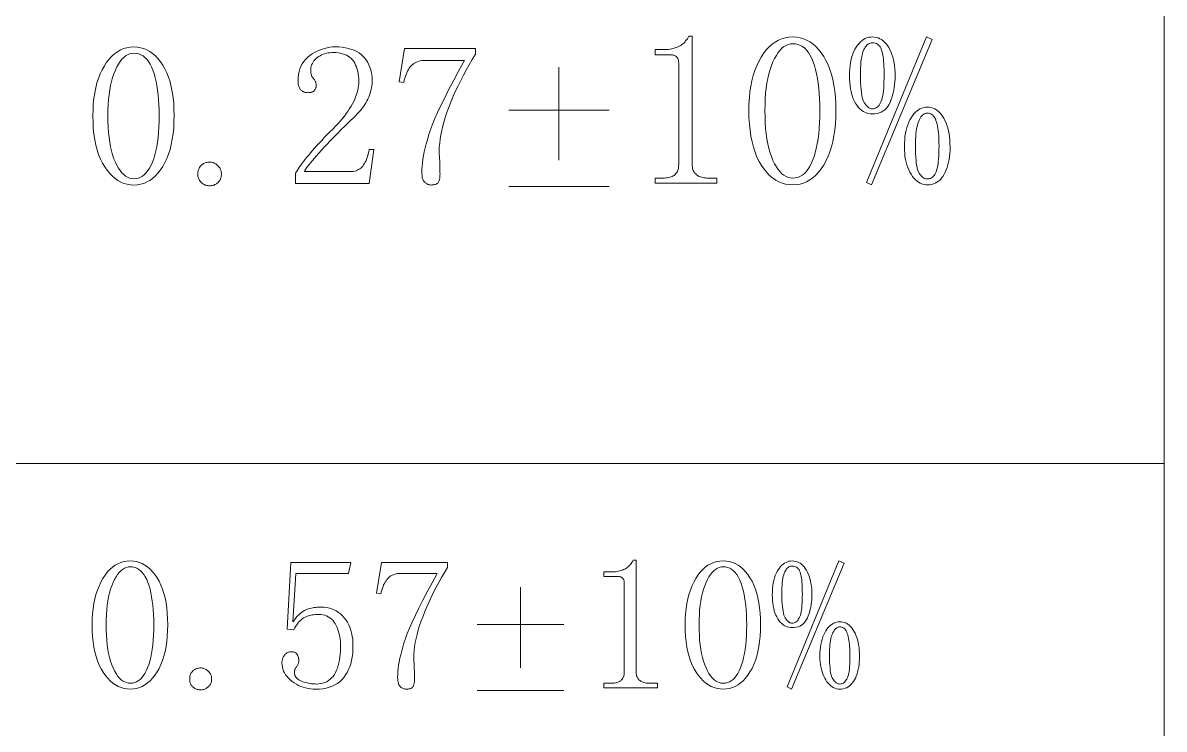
# Model space of a CAD drawing. Extents: x 1 to 297, y 1 to 210.
# Drawn here: x 163.54 to 175.11, y 43.04 to 50.2 of the extents above; entities that cross this region are included whole.
import ezdxf

# ---------------------------------------------------------------- set-up
doc = ezdxf.new("R2010")
doc.units = 0

msp = doc.modelspace()

# ---------------------------------------------------------------- linework, layer by layer
at = {"color": 7, "lineweight": 13}
for p, q in [((175.108, 56.508), (175.108, 29.565)), ((1.306, 45.731), (175.108, 45.731))]:
    msp.add_line(p, q, dxfattribs=at)
for points in [[(170.323, 50.064), (170.323, 48.761), (170.323, 48.748), (170.325, 48.735), (170.327, 48.723), (170.33, 48.712), (170.334, 48.701), (170.338, 48.691), (170.344, 48.682), (170.35, 48.674), (170.358, 48.666), (170.366, 48.658), (170.375, 48.652), (170.384, 48.646), (170.394, 48.641), (170.405, 48.637), (170.417, 48.633), (170.429, 48.63), (170.442, 48.627), (170.456, 48.626), (170.471, 48.625), (170.486, 48.624), (170.571, 48.624), (170.571, 48.573), (169.946, 48.573), (169.946, 48.624), (170.023, 48.624), (170.04, 48.625), (170.055, 48.626), (170.07, 48.627), (170.084, 48.63), (170.097, 48.633), (170.109, 48.637), (170.12, 48.641), (170.13, 48.646), (170.139, 48.652), (170.147, 48.658), (170.154, 48.666), (170.161, 48.674), (170.167, 48.682), (170.172, 48.691), (170.176, 48.701), (170.18, 48.712), (170.182, 48.723), (170.184, 48.735), (170.185, 48.748), (170.186, 48.761), (170.186, 49.798), (170.185, 49.805), (170.185, 49.812), (170.184, 49.818), (170.182, 49.824), (170.18, 49.83), (170.178, 49.835), (170.175, 49.84), (170.172, 49.845), (170.168, 49.85), (170.164, 49.854), (170.16, 49.858), (170.155, 49.862), (170.149, 49.865), (170.144, 49.868), (170.137, 49.87), (170.131, 49.872), (170.124, 49.874), (170.116, 49.875), (170.108, 49.875), (170.1, 49.876), (169.946, 49.876), (169.946, 49.927), (170.023, 49.927), (170.043, 49.927), (170.062, 49.928), (170.081, 49.93), (170.099, 49.933), (170.116, 49.936), (170.132, 49.939), (170.148, 49.944), (170.163, 49.949), (170.177, 49.955), (170.19, 49.961), (170.203, 49.969), (170.214, 49.976), (170.226, 49.985), (170.237, 49.994), (170.247, 50.004), (170.256, 50.015), (170.265, 50.026), (170.274, 50.038), (170.281, 50.051), (170.289, 50.064)], [(171.343, 48.556), (171.306, 48.558), (171.27, 48.564), (171.235, 48.573), (171.202, 48.587), (171.169, 48.605), (171.138, 48.627), (171.108, 48.652), (171.08, 48.682), (171.052, 48.715), (171.026, 48.753), (171.001, 48.794), (170.979, 48.838), (170.96, 48.886), (170.943, 48.937), (170.929, 48.991), (170.918, 49.048), (170.909, 49.109), (170.902, 49.172), (170.898, 49.24), (170.897, 49.31), (170.898, 49.375), (170.902, 49.438), (170.908, 49.499), (170.917, 49.557), (170.928, 49.612), (170.942, 49.665), (170.958, 49.715), (170.977, 49.762), (170.998, 49.807), (171.021, 49.85), (171.047, 49.889), (171.074, 49.924), (171.103, 49.955), (171.132, 49.982), (171.164, 50.004), (171.197, 50.023), (171.231, 50.037), (171.267, 50.047), (171.304, 50.054), (171.343, 50.056), (171.38, 50.054), (171.416, 50.048), (171.45, 50.038), (171.483, 50.024), (171.515, 50.006), (171.546, 49.985), (171.575, 49.959), (171.603, 49.929), (171.63, 49.896), (171.656, 49.858), (171.679, 49.818), (171.7, 49.773), (171.719, 49.726), (171.735, 49.676), (171.749, 49.623), (171.76, 49.566), (171.769, 49.507), (171.775, 49.444), (171.779, 49.379), (171.78, 49.31), (171.779, 49.241), (171.775, 49.175), (171.769, 49.113), (171.76, 49.053), (171.749, 48.996), (171.735, 48.942), (171.719, 48.891), (171.7, 48.844), (171.679, 48.799), (171.656, 48.757), (171.63, 48.719), (171.603, 48.685), (171.575, 48.654), (171.546, 48.628), (171.515, 48.606), (171.483, 48.588), (171.45, 48.574), (171.416, 48.564), (171.38, 48.558)], [(172.38, 49.661), (172.379, 49.631), (172.378, 49.601), (172.375, 49.572), (172.372, 49.544), (172.367, 49.517), (172.361, 49.49), (172.355, 49.464), (172.347, 49.439), (172.338, 49.415), (172.329, 49.391), (172.317, 49.369), (172.305, 49.35), (172.291, 49.332), (172.275, 49.317), (172.258, 49.305), (172.239, 49.294), (172.219, 49.286), (172.197, 49.28), (172.173, 49.277), (172.149, 49.276), (172.128, 49.277), (172.109, 49.28), (172.09, 49.285), (172.072, 49.292), (172.055, 49.301), (172.039, 49.313), (172.023, 49.326), (172.009, 49.341), (171.995, 49.359), (171.981, 49.378), (171.969, 49.4), (171.958, 49.423), (171.949, 49.447), (171.94, 49.473), (171.933, 49.501), (171.927, 49.53), (171.923, 49.56), (171.92, 49.592), (171.918, 49.626), (171.917, 49.661), (171.918, 49.698), (171.92, 49.733), (171.923, 49.767), (171.928, 49.798), (171.934, 49.828), (171.942, 49.857), (171.951, 49.883), (171.961, 49.908), (171.973, 49.931), (171.986, 49.953), (172, 49.972), (172.014, 49.99), (172.029, 50.005), (172.045, 50.019), (172.061, 50.03), (172.077, 50.039), (172.094, 50.046), (172.112, 50.052), (172.13, 50.055), (172.149, 50.056), (172.169, 50.055), (172.188, 50.051), (172.207, 50.046), (172.225, 50.038), (172.242, 50.029), (172.258, 50.017), (172.274, 50.003), (172.288, 49.987), (172.302, 49.969), (172.316, 49.948), (172.328, 49.926), (172.339, 49.903), (172.348, 49.878), (172.357, 49.851), (172.364, 49.823), (172.37, 49.794), (172.374, 49.763), (172.377, 49.73), (172.379, 49.697)], [(172.149, 49.996), (172.138, 49.995), (172.129, 49.993), (172.119, 49.989), (172.11, 49.985), (172.101, 49.978), (172.093, 49.971), (172.085, 49.962), (172.077, 49.952), (172.07, 49.94), (172.063, 49.927), (172.056, 49.912), (172.05, 49.895), (172.045, 49.875), (172.041, 49.853), (172.037, 49.828), (172.034, 49.802), (172.032, 49.772), (172.03, 49.741), (172.029, 49.706), (172.029, 49.67), (172.029, 49.629), (172.03, 49.59), (172.032, 49.555), (172.035, 49.522), (172.038, 49.493), (172.042, 49.467), (172.047, 49.443), (172.053, 49.423), (172.06, 49.406), (172.067, 49.391), (172.075, 49.379), (172.083, 49.368), (172.091, 49.359), (172.099, 49.35), (172.107, 49.343), (172.115, 49.337), (172.123, 49.333), (172.132, 49.33), (172.14, 49.328), (172.149, 49.327), (172.16, 49.328), (172.171, 49.33), (172.182, 49.334), (172.192, 49.339), (172.201, 49.346), (172.21, 49.355), (172.218, 49.365), (172.225, 49.376), (172.232, 49.39), (172.239, 49.404), (172.244, 49.421), (172.249, 49.44), (172.254, 49.461), (172.258, 49.484), (172.261, 49.509), (172.264, 49.537), (172.266, 49.567), (172.267, 49.599), (172.268, 49.633), (172.269, 49.67), (172.268, 49.7), (172.268, 49.729), (172.267, 49.756), (172.265, 49.782), (172.263, 49.807), (172.261, 49.83), (172.258, 49.852), (172.255, 49.873), (172.251, 49.892), (172.247, 49.91), (172.242, 49.926), (172.236, 49.941), (172.229, 49.954), (172.221, 49.965), (172.212, 49.974), (172.201, 49.982), (172.19, 49.988), (172.177, 49.992), (172.163, 49.995)], [(172.757, 50.03), (172.14, 48.556), (172.089, 48.581), (172.697, 50.056)], [(164.661, 48.554), (164.627, 48.556), (164.593, 48.562), (164.561, 48.571), (164.53, 48.584), (164.5, 48.6), (164.47, 48.621), (164.443, 48.645), (164.416, 48.672), (164.39, 48.704), (164.366, 48.738), (164.343, 48.777), (164.322, 48.818), (164.304, 48.863), (164.289, 48.91), (164.276, 48.96), (164.265, 49.014), (164.256, 49.071), (164.25, 49.13), (164.247, 49.193), (164.245, 49.258), (164.247, 49.32), (164.25, 49.378), (164.256, 49.435), (164.264, 49.489), (164.275, 49.54), (164.287, 49.59), (164.302, 49.636), (164.32, 49.681), (164.339, 49.723), (164.362, 49.762), (164.385, 49.799), (164.411, 49.832), (164.437, 49.86), (164.465, 49.885), (164.495, 49.906), (164.525, 49.924), (164.557, 49.937), (164.591, 49.947), (164.625, 49.953), (164.661, 49.954), (164.696, 49.953), (164.73, 49.947), (164.762, 49.938), (164.793, 49.925), (164.823, 49.908), (164.851, 49.888), (164.879, 49.864), (164.905, 49.837), (164.93, 49.805), (164.954, 49.77), (164.976, 49.732), (164.995, 49.691), (165.013, 49.647), (165.028, 49.6), (165.041, 49.55), (165.051, 49.498), (165.059, 49.442), (165.065, 49.384), (165.068, 49.323), (165.07, 49.258), (165.068, 49.194), (165.065, 49.133), (165.059, 49.074), (165.051, 49.018), (165.041, 48.965), (165.028, 48.915), (165.013, 48.868), (164.995, 48.823), (164.976, 48.781), (164.954, 48.742), (164.93, 48.707), (164.905, 48.675), (164.879, 48.647), (164.851, 48.622), (164.823, 48.601), (164.793, 48.585), (164.762, 48.571), (164.73, 48.562), (164.696, 48.556)], [(164.661, 49.89), (164.639, 49.889), (164.618, 49.884), (164.598, 49.875), (164.578, 49.863), (164.559, 49.847), (164.54, 49.829), (164.522, 49.806), (164.505, 49.78), (164.489, 49.751), (164.474, 49.718), (164.459, 49.683), (164.446, 49.645), (164.435, 49.605), (164.425, 49.562), (164.417, 49.517), (164.41, 49.47), (164.404, 49.421), (164.401, 49.369), (164.398, 49.315), (164.398, 49.258), (164.398, 49.199), (164.401, 49.142), (164.404, 49.088), (164.41, 49.037), (164.417, 48.988), (164.425, 48.943), (164.435, 48.9), (164.446, 48.859), (164.459, 48.821), (164.474, 48.786), (164.489, 48.755), (164.505, 48.726), (164.522, 48.701), (164.54, 48.679), (164.559, 48.66), (164.578, 48.645), (164.598, 48.634), (164.618, 48.625), (164.639, 48.62), (164.661, 48.618), (164.685, 48.62), (164.707, 48.625), (164.729, 48.634), (164.749, 48.645), (164.769, 48.66), (164.787, 48.679), (164.804, 48.701), (164.82, 48.726), (164.835, 48.755), (164.85, 48.786), (164.862, 48.821), (164.874, 48.859), (164.884, 48.9), (164.893, 48.943), (164.901, 48.988), (164.907, 49.037), (164.911, 49.088), (164.915, 49.142), (164.917, 49.199), (164.918, 49.258), (164.917, 49.315), (164.915, 49.369), (164.912, 49.421), (164.907, 49.47), (164.902, 49.517), (164.894, 49.562), (164.886, 49.605), (164.877, 49.645), (164.866, 49.683), (164.854, 49.718), (164.84, 49.751), (164.825, 49.78), (164.809, 49.806), (164.792, 49.829), (164.773, 49.847), (164.754, 49.863), (164.733, 49.875), (164.71, 49.884), (164.686, 49.889)], [(166.941, 49.602), (166.941, 49.631), (166.939, 49.657), (166.936, 49.683), (166.931, 49.707), (166.926, 49.729), (166.918, 49.751), (166.91, 49.771), (166.901, 49.789), (166.89, 49.807), (166.878, 49.822), (166.864, 49.837), (166.849, 49.85), (166.833, 49.861), (166.816, 49.871), (166.798, 49.879), (166.778, 49.886), (166.757, 49.892), (166.734, 49.895), (166.71, 49.898), (166.686, 49.898), (166.667, 49.898), (166.648, 49.896), (166.63, 49.894), (166.613, 49.89), (166.597, 49.885), (166.58, 49.88), (166.565, 49.873), (166.55, 49.865), (166.535, 49.856), (166.521, 49.846), (166.509, 49.836), (166.497, 49.825), (166.487, 49.813), (166.478, 49.8), (166.471, 49.787), (166.464, 49.774), (166.46, 49.76), (166.456, 49.745), (166.454, 49.73), (166.454, 49.714), (166.454, 49.705), (166.455, 49.696), (166.456, 49.687), (166.458, 49.679), (166.461, 49.67), (166.464, 49.663), (166.467, 49.655), (166.471, 49.648), (166.476, 49.641), (166.482, 49.634), (166.487, 49.628), (166.492, 49.622), (166.496, 49.615), (166.499, 49.609), (166.503, 49.602), (166.505, 49.596), (166.507, 49.59), (166.508, 49.583), (166.509, 49.577), (166.51, 49.57), (166.509, 49.563), (166.509, 49.555), (166.508, 49.548), (166.506, 49.542), (166.505, 49.535), (166.502, 49.53), (166.5, 49.524), (166.497, 49.519), (166.493, 49.515), (166.49, 49.51), (166.485, 49.507), (166.481, 49.503), (166.476, 49.5), (166.47, 49.498), (166.465, 49.495), (166.458, 49.494), (166.452, 49.492), (166.445, 49.491), (166.437, 49.491), (166.43, 49.49), (166.42, 49.491), (166.411, 49.492), (166.403, 49.493), (166.394, 49.495), (166.387, 49.497), (166.379, 49.501), (166.372, 49.504), (166.366, 49.508), (166.359, 49.513), (166.354, 49.518), (166.348, 49.524), (166.343, 49.531), (166.339, 49.539), (166.336, 49.547), (166.333, 49.555), (166.33, 49.565), (166.328, 49.575), (166.327, 49.586), (166.326, 49.598), (166.326, 49.61), (166.327, 49.643), (166.33, 49.674), (166.336, 49.704), (166.345, 49.732), (166.355, 49.758), (166.369, 49.783), (166.384, 49.806), (166.402, 49.828), (166.423, 49.848), (166.446, 49.866), (166.47, 49.883), (166.494, 49.898), (166.519, 49.911), (166.544, 49.923), (166.57, 49.932), (166.595, 49.94), (166.621, 49.947), (166.648, 49.951), (166.674, 49.954), (166.702, 49.954), (166.739, 49.954), (166.774, 49.951), (166.808, 49.946), (166.839, 49.939), (166.868, 49.93), (166.896, 49.92), (166.921, 49.907), (166.945, 49.893), (166.966, 49.877), (166.986, 49.858), (167.003, 49.839), (167.019, 49.818), (167.032, 49.797), (167.044, 49.774), (167.055, 49.75), (167.063, 49.726), (167.069, 49.701), (167.074, 49.674), (167.077, 49.647), (167.077, 49.618), (167.077, 49.599), (167.076, 49.58), (167.074, 49.561), (167.07, 49.542), (167.066, 49.522), (167.062, 49.503), (167.056, 49.484), (167.049, 49.465), (167.042, 49.446), (167.034, 49.426), (167.024, 49.407), (167.014, 49.388), (167.002, 49.37), (166.99, 49.351), (166.977, 49.332), (166.962, 49.314), (166.946, 49.296), (166.93, 49.278), (166.912, 49.26), (166.894, 49.242), (166.848, 49.199), (166.805, 49.156), (166.764, 49.116), (166.725, 49.077), (166.689, 49.039), (166.654, 49.004), (166.622, 48.97), (166.591, 48.938), (166.563, 48.907), (166.538, 48.878), (166.514, 48.851), (166.492, 48.826), (166.472, 48.803), (166.454, 48.781), (166.439, 48.761), (166.425, 48.744), (166.413, 48.728), (166.403, 48.713), (166.395, 48.701), (166.39, 48.69), (166.862, 48.69), (166.876, 48.691), (166.889, 48.693), (166.903, 48.696), (166.915, 48.699), (166.928, 48.704), (166.939, 48.711), (166.951, 48.718), (166.961, 48.726), (166.972, 48.736), (166.982, 48.746), (166.991, 48.758), (166.999, 48.771), (167.007, 48.785), (167.015, 48.8), (167.021, 48.816), (167.028, 48.834), (167.033, 48.852), (167.038, 48.872), (167.042, 48.893), (167.046, 48.914), (167.094, 48.914), (167.046, 48.57), (166.301, 48.57), (166.301, 48.674), (166.31, 48.689), (166.32, 48.705), (166.33, 48.721), (166.342, 48.738), (166.355, 48.756), (166.368, 48.775), (166.383, 48.795), (166.399, 48.815), (166.416, 48.836), (166.434, 48.858), (166.452, 48.881), (166.473, 48.905), (166.494, 48.929), (166.517, 48.954), (166.541, 48.98), (166.566, 49.007), (166.592, 49.035), (166.619, 49.063), (166.648, 49.092), (166.678, 49.122), (166.704, 49.15), (166.729, 49.176), (166.753, 49.203), (166.775, 49.229), (166.796, 49.254), (166.815, 49.28), (166.833, 49.305), (166.849, 49.33), (166.864, 49.354), (166.878, 49.378), (166.89, 49.402), (166.901, 49.426), (166.91, 49.449), (166.918, 49.472), (166.926, 49.494), (166.931, 49.517), (166.936, 49.539), (166.939, 49.56), (166.941, 49.582)], [(168.126, 49.882), (168.093, 49.828), (168.061, 49.774), (168.031, 49.72), (168.002, 49.667), (167.975, 49.613), (167.948, 49.56), (167.924, 49.508), (167.9, 49.455), (167.878, 49.403), (167.857, 49.35), (167.839, 49.299), (167.822, 49.249), (167.807, 49.201), (167.794, 49.153), (167.783, 49.107), (167.773, 49.063), (167.767, 49.02), (167.762, 48.978), (167.758, 48.938), (167.758, 48.898), (167.758, 48.892), (167.758, 48.885), (167.758, 48.877), (167.758, 48.868), (167.758, 48.859), (167.759, 48.85), (167.759, 48.84), (167.76, 48.829), (167.761, 48.818), (167.762, 48.806), (167.762, 48.794), (167.763, 48.782), (167.764, 48.769), (167.764, 48.755), (167.765, 48.741), (167.765, 48.727), (167.765, 48.713), (167.765, 48.698), (167.765, 48.682), (167.766, 48.666), (167.765, 48.654), (167.765, 48.642), (167.764, 48.632), (167.762, 48.622), (167.76, 48.612), (167.758, 48.604), (167.756, 48.596), (167.753, 48.59), (167.749, 48.584), (167.745, 48.578), (167.741, 48.574), (167.736, 48.57), (167.731, 48.566), (167.725, 48.563), (167.719, 48.56), (167.711, 48.558), (167.704, 48.557), (167.696, 48.555), (167.687, 48.555), (167.678, 48.554), (167.67, 48.555), (167.662, 48.556), (167.655, 48.557), (167.647, 48.559), (167.641, 48.561), (167.634, 48.565), (167.627, 48.568), (167.621, 48.572), (167.615, 48.577), (167.61, 48.582), (167.604, 48.589), (167.599, 48.595), (167.595, 48.603), (167.592, 48.612), (167.589, 48.621), (167.586, 48.632), (167.584, 48.643), (167.583, 48.655), (167.582, 48.669), (167.582, 48.682), (167.582, 48.714), (167.584, 48.746), (167.588, 48.78), (167.592, 48.816), (167.599, 48.852), (167.606, 48.891), (167.615, 48.931), (167.625, 48.972), (167.637, 49.014), (167.65, 49.058), (167.665, 49.106), (167.686, 49.161), (167.711, 49.221), (167.74, 49.288), (167.775, 49.36), (167.813, 49.44), (167.856, 49.525), (167.904, 49.617), (167.957, 49.714), (168.014, 49.818), (167.614, 49.818), (167.596, 49.818), (167.58, 49.816), (167.564, 49.813), (167.549, 49.81), (167.535, 49.804), (167.521, 49.798), (167.508, 49.791), (167.496, 49.783), (167.484, 49.773), (167.474, 49.762), (167.463, 49.751), (167.454, 49.738), (167.445, 49.724), (167.436, 49.709), (167.429, 49.692), (167.421, 49.675), (167.414, 49.657), (167.408, 49.637), (167.403, 49.616), (167.398, 49.594), (167.35, 49.602), (167.406, 49.938), (168.126, 49.938)], [(171.343, 49.987), (171.319, 49.985), (171.296, 49.98), (171.274, 49.97), (171.253, 49.958), (171.232, 49.941), (171.213, 49.921), (171.194, 49.897), (171.176, 49.869), (171.158, 49.838), (171.141, 49.803), (171.126, 49.765), (171.112, 49.724), (171.1, 49.681), (171.089, 49.635), (171.08, 49.587), (171.073, 49.537), (171.067, 49.484), (171.063, 49.428), (171.061, 49.37), (171.06, 49.31), (171.061, 49.246), (171.063, 49.185), (171.067, 49.128), (171.073, 49.073), (171.08, 49.021), (171.089, 48.972), (171.1, 48.925), (171.112, 48.882), (171.126, 48.842), (171.141, 48.804), (171.158, 48.77), (171.176, 48.739), (171.194, 48.712), (171.213, 48.689), (171.232, 48.669), (171.253, 48.653), (171.274, 48.64), (171.296, 48.631), (171.319, 48.626), (171.343, 48.624), (171.368, 48.626), (171.392, 48.631), (171.415, 48.64), (171.437, 48.653), (171.457, 48.669), (171.477, 48.689), (171.496, 48.712), (171.513, 48.739), (171.529, 48.77), (171.544, 48.804), (171.558, 48.842), (171.57, 48.882), (171.581, 48.925), (171.591, 48.972), (171.599, 49.021), (171.605, 49.073), (171.611, 49.128), (171.614, 49.185), (171.616, 49.246), (171.617, 49.31), (171.616, 49.37), (171.614, 49.428), (171.611, 49.484), (171.606, 49.537), (171.6, 49.587), (171.592, 49.635), (171.584, 49.681), (171.573, 49.724), (171.562, 49.765), (171.549, 49.803), (171.534, 49.838), (171.518, 49.869), (171.501, 49.897), (171.483, 49.921), (171.463, 49.941), (171.442, 49.958), (171.419, 49.97), (171.395, 49.98), (171.37, 49.985)], [(172.937, 48.941), (172.937, 48.908), (172.935, 48.875), (172.932, 48.844), (172.928, 48.814), (172.922, 48.786), (172.916, 48.759), (172.908, 48.733), (172.899, 48.708), (172.889, 48.685), (172.877, 48.663), (172.865, 48.642), (172.851, 48.624), (172.836, 48.608), (172.821, 48.594), (172.804, 48.582), (172.787, 48.573), (172.768, 48.565), (172.748, 48.56), (172.727, 48.557), (172.706, 48.556), (172.687, 48.557), (172.669, 48.56), (172.651, 48.565), (172.634, 48.573), (172.618, 48.582), (172.602, 48.594), (172.586, 48.608), (172.571, 48.624), (172.557, 48.642), (172.543, 48.663), (172.53, 48.685), (172.518, 48.708), (172.508, 48.733), (172.499, 48.759), (172.491, 48.786), (172.485, 48.814), (172.48, 48.844), (172.477, 48.875), (172.475, 48.908), (172.474, 48.941), (172.475, 48.978), (172.477, 49.014), (172.48, 49.047), (172.485, 49.079), (172.491, 49.11), (172.499, 49.138), (172.508, 49.165), (172.518, 49.191), (172.53, 49.215), (172.543, 49.237), (172.557, 49.257), (172.571, 49.276), (172.586, 49.292), (172.602, 49.306), (172.618, 49.317), (172.634, 49.327), (172.651, 49.335), (172.669, 49.34), (172.687, 49.343), (172.706, 49.344), (172.726, 49.343), (172.745, 49.34), (172.764, 49.334), (172.782, 49.326), (172.799, 49.316), (172.815, 49.304), (172.831, 49.29), (172.846, 49.273), (172.86, 49.254), (172.873, 49.233), (172.885, 49.21), (172.896, 49.185), (172.906, 49.16), (172.914, 49.133), (172.921, 49.104), (172.927, 49.074), (172.931, 49.043), (172.935, 49.011), (172.936, 48.977)], [(172.826, 48.95), (172.825, 48.979), (172.825, 49.006), (172.823, 49.033), (172.822, 49.058), (172.819, 49.083), (172.816, 49.106), (172.813, 49.129), (172.809, 49.15), (172.805, 49.171), (172.8, 49.19), (172.794, 49.208), (172.788, 49.224), (172.781, 49.238), (172.773, 49.25), (172.764, 49.261), (172.754, 49.269), (172.743, 49.276), (172.731, 49.28), (172.719, 49.283), (172.706, 49.284), (172.696, 49.283), (172.686, 49.281), (172.676, 49.277), (172.667, 49.271), (172.659, 49.264), (172.65, 49.255), (172.642, 49.244), (172.634, 49.232), (172.627, 49.218), (172.62, 49.203), (172.613, 49.186), (172.608, 49.167), (172.602, 49.146), (172.598, 49.123), (172.594, 49.099), (172.591, 49.073), (172.589, 49.045), (172.587, 49.015), (172.586, 48.983), (172.586, 48.95), (172.586, 48.909), (172.587, 48.87), (172.589, 48.835), (172.592, 48.803), (172.595, 48.774), (172.6, 48.748), (172.605, 48.726), (172.61, 48.706), (172.617, 48.689), (172.624, 48.676), (172.632, 48.664), (172.64, 48.654), (172.648, 48.645), (172.656, 48.637), (172.664, 48.631), (172.672, 48.625), (172.68, 48.621), (172.689, 48.618), (172.697, 48.616), (172.706, 48.616), (172.717, 48.616), (172.728, 48.619), (172.739, 48.622), (172.749, 48.627), (172.758, 48.634), (172.767, 48.642), (172.775, 48.651), (172.782, 48.662), (172.789, 48.675), (172.796, 48.688), (172.801, 48.704), (172.806, 48.722), (172.811, 48.743), (172.815, 48.765), (172.818, 48.79), (172.821, 48.818), (172.823, 48.847), (172.824, 48.879), (172.825, 48.913)], [(165.43, 48.546), (165.42, 48.547), (165.411, 48.548), (165.402, 48.549), (165.393, 48.552), (165.385, 48.554), (165.376, 48.558), (165.368, 48.562), (165.36, 48.567), (165.353, 48.572), (165.346, 48.578), (165.339, 48.585), (165.333, 48.592), (165.327, 48.6), (165.322, 48.608), (165.319, 48.616), (165.315, 48.626), (165.313, 48.635), (165.311, 48.645), (165.31, 48.656), (165.31, 48.666), (165.31, 48.677), (165.311, 48.688), (165.313, 48.698), (165.315, 48.707), (165.319, 48.716), (165.322, 48.725), (165.327, 48.733), (165.333, 48.741), (165.339, 48.748), (165.346, 48.754), (165.353, 48.761), (165.36, 48.766), (165.368, 48.771), (165.376, 48.775), (165.385, 48.778), (165.393, 48.781), (165.402, 48.784), (165.411, 48.785), (165.42, 48.786), (165.43, 48.786), (165.439, 48.786), (165.448, 48.785), (165.457, 48.783), (165.466, 48.781), (165.475, 48.777), (165.483, 48.774), (165.491, 48.769), (165.499, 48.763), (165.506, 48.757), (165.514, 48.75), (165.52, 48.743), (165.526, 48.736), (165.532, 48.728), (165.537, 48.72), (165.541, 48.711), (165.544, 48.703), (165.546, 48.694), (165.548, 48.685), (165.549, 48.676), (165.549, 48.666), (165.549, 48.656), (165.548, 48.645), (165.546, 48.635), (165.544, 48.626), (165.541, 48.616), (165.537, 48.608), (165.532, 48.6), (165.526, 48.592), (165.52, 48.585), (165.514, 48.578), (165.506, 48.572), (165.499, 48.567), (165.491, 48.562), (165.483, 48.558), (165.475, 48.554), (165.466, 48.552), (165.457, 48.549), (165.448, 48.548), (165.439, 48.547)], [(164.625, 43.442), (164.593, 43.444), (164.562, 43.449), (164.532, 43.458), (164.503, 43.47), (164.475, 43.485), (164.448, 43.504), (164.422, 43.526), (164.397, 43.552), (164.373, 43.581), (164.35, 43.613), (164.329, 43.649), (164.31, 43.687), (164.293, 43.728), (164.279, 43.772), (164.267, 43.819), (164.256, 43.869), (164.249, 43.921), (164.243, 43.977), (164.24, 44.035), (164.239, 44.096), (164.24, 44.153), (164.243, 44.207), (164.248, 44.26), (164.256, 44.31), (164.266, 44.358), (164.277, 44.403), (164.291, 44.447), (164.308, 44.488), (164.326, 44.527), (164.346, 44.564), (164.369, 44.598), (164.392, 44.628), (164.417, 44.655), (164.443, 44.678), (164.47, 44.698), (164.498, 44.714), (164.528, 44.726), (164.559, 44.735), (164.591, 44.74), (164.625, 44.742), (164.657, 44.74), (164.688, 44.735), (164.718, 44.727), (164.747, 44.715), (164.774, 44.699), (164.801, 44.681), (164.826, 44.658), (164.851, 44.633), (164.874, 44.604), (164.896, 44.571), (164.917, 44.536), (164.935, 44.498), (164.951, 44.457), (164.965, 44.413), (164.977, 44.367), (164.987, 44.318), (164.994, 44.267), (164.999, 44.212), (165.003, 44.155), (165.004, 44.096), (165.003, 44.036), (164.999, 43.979), (164.994, 43.925), (164.987, 43.873), (164.977, 43.824), (164.965, 43.777), (164.951, 43.733), (164.935, 43.692), (164.917, 43.653), (164.896, 43.617), (164.874, 43.584), (164.851, 43.554), (164.826, 43.528), (164.801, 43.505), (164.774, 43.486), (164.747, 43.47), (164.718, 43.458), (164.688, 43.449), (164.657, 43.444)], [(164.625, 44.683), (164.604, 44.681), (164.585, 44.676), (164.566, 44.668), (164.547, 44.657), (164.529, 44.643), (164.512, 44.625), (164.496, 44.605), (164.48, 44.581), (164.465, 44.553), (164.45, 44.523), (164.437, 44.49), (164.425, 44.455), (164.414, 44.418), (164.405, 44.378), (164.397, 44.336), (164.391, 44.293), (164.386, 44.247), (164.383, 44.199), (164.38, 44.148), (164.38, 44.096), (164.38, 44.041), (164.383, 43.988), (164.386, 43.938), (164.391, 43.89), (164.397, 43.845), (164.405, 43.803), (164.414, 43.763), (164.425, 43.725), (164.437, 43.69), (164.45, 43.658), (164.465, 43.628), (164.48, 43.601), (164.496, 43.578), (164.512, 43.558), (164.529, 43.541), (164.547, 43.527), (164.566, 43.516), (164.585, 43.508), (164.604, 43.503), (164.625, 43.502), (164.647, 43.503), (164.668, 43.508), (164.687, 43.516), (164.706, 43.527), (164.724, 43.541), (164.741, 43.558), (164.757, 43.578), (164.772, 43.601), (164.786, 43.628), (164.799, 43.658), (164.812, 43.69), (164.822, 43.725), (164.832, 43.763), (164.84, 43.803), (164.847, 43.845), (164.853, 43.89), (164.857, 43.938), (164.86, 43.988), (164.862, 44.041), (164.863, 44.096), (164.862, 44.148), (164.86, 44.199), (164.857, 44.247), (164.853, 44.293), (164.848, 44.336), (164.841, 44.378), (164.834, 44.418), (164.825, 44.455), (164.815, 44.49), (164.803, 44.523), (164.791, 44.553), (164.777, 44.581), (164.762, 44.605), (164.746, 44.625), (164.729, 44.643), (164.711, 44.657), (164.691, 44.668), (164.67, 44.676), (164.648, 44.681)], [(166.564, 44.274), (166.592, 44.273), (166.618, 44.27), (166.644, 44.265), (166.668, 44.257), (166.692, 44.247), (166.714, 44.235), (166.736, 44.221), (166.756, 44.205), (166.776, 44.187), (166.794, 44.166), (166.811, 44.144), (166.826, 44.121), (166.84, 44.096), (166.851, 44.069), (166.861, 44.041), (166.869, 44.012), (166.875, 43.981), (166.88, 43.949), (166.882, 43.915), (166.883, 43.88), (166.882, 43.841), (166.88, 43.804), (166.875, 43.768), (166.868, 43.733), (166.86, 43.7), (166.85, 43.669), (166.838, 43.64), (166.824, 43.612), (166.808, 43.586), (166.79, 43.561), (166.771, 43.538), (166.749, 43.518), (166.726, 43.5), (166.7, 43.485), (166.672, 43.472), (166.643, 43.461), (166.611, 43.453), (166.578, 43.447), (166.542, 43.443), (166.504, 43.442), (166.478, 43.443), (166.452, 43.445), (166.427, 43.449), (166.402, 43.455), (166.378, 43.462), (166.355, 43.47), (166.332, 43.48), (166.309, 43.492), (166.288, 43.505), (166.267, 43.52), (166.247, 43.536), (166.229, 43.553), (166.214, 43.57), (166.2, 43.588), (166.189, 43.607), (166.179, 43.626), (166.172, 43.646), (166.167, 43.666), (166.164, 43.688), (166.163, 43.71), (166.163, 43.718), (166.164, 43.727), (166.165, 43.735), (166.167, 43.744), (166.169, 43.751), (166.172, 43.759), (166.175, 43.767), (166.179, 43.774), (166.184, 43.781), (166.189, 43.788), (166.194, 43.794), (166.2, 43.8), (166.206, 43.805), (166.212, 43.809), (166.219, 43.813), (166.227, 43.816), (166.234, 43.818), (166.242, 43.82), (166.25, 43.821), (166.259, 43.821), (166.268, 43.821), (166.276, 43.82), (166.283, 43.818), (166.29, 43.816), (166.296, 43.814), (166.302, 43.81), (166.307, 43.807), (166.312, 43.802), (166.315, 43.797), (166.319, 43.791), (166.321, 43.785), (166.324, 43.78), (166.326, 43.774), (166.328, 43.769), (166.33, 43.763), (166.331, 43.758), (166.332, 43.753), (166.333, 43.749), (166.333, 43.744), (166.334, 43.739), (166.333, 43.731), (166.333, 43.722), (166.331, 43.714), (166.33, 43.707), (166.328, 43.699), (166.325, 43.693), (166.323, 43.686), (166.319, 43.68), (166.315, 43.674), (166.311, 43.669), (166.307, 43.664), (166.303, 43.658), (166.3, 43.653), (166.297, 43.647), (166.295, 43.642), (166.292, 43.636), (166.291, 43.631), (166.29, 43.625), (166.289, 43.619), (166.289, 43.613), (166.29, 43.601), (166.292, 43.59), (166.295, 43.58), (166.3, 43.57), (166.307, 43.561), (166.314, 43.552), (166.324, 43.544), (166.334, 43.537), (166.346, 43.53), (166.36, 43.524), (166.374, 43.518), (166.388, 43.513), (166.403, 43.509), (166.418, 43.505), (166.433, 43.502), (166.448, 43.499), (166.464, 43.497), (166.48, 43.495), (166.496, 43.495), (166.512, 43.494), (166.535, 43.495), (166.557, 43.498), (166.578, 43.503), (166.598, 43.51), (166.617, 43.518), (166.634, 43.529), (166.651, 43.542), (166.666, 43.556), (166.681, 43.572), (166.694, 43.591), (166.706, 43.611), (166.717, 43.633), (166.726, 43.656), (166.734, 43.681), (166.741, 43.708), (166.747, 43.736), (166.751, 43.766), (166.754, 43.798), (166.756, 43.831), (166.757, 43.866), (166.756, 43.895), (166.755, 43.923), (166.752, 43.95), (166.748, 43.976), (166.743, 44), (166.737, 44.024), (166.73, 44.046), (166.721, 44.068), (166.712, 44.088), (166.701, 44.107), (166.69, 44.125), (166.677, 44.14), (166.663, 44.154), (166.648, 44.166), (166.632, 44.177), (166.614, 44.185), (166.596, 44.192), (166.576, 44.196), (166.556, 44.199), (166.534, 44.2), (166.518, 44.2), (166.502, 44.199), (166.487, 44.197), (166.472, 44.195), (166.458, 44.192), (166.444, 44.189), (166.431, 44.185), (166.418, 44.181), (166.405, 44.176), (166.393, 44.17), (166.381, 44.164), (166.369, 44.156), (166.358, 44.146), (166.347, 44.136), (166.335, 44.124), (166.324, 44.11), (166.313, 44.096), (166.303, 44.08), (166.292, 44.063), (166.282, 44.044), (166.215, 44.051), (166.252, 44.727), (166.861, 44.727), (166.839, 44.616), (166.304, 44.616), (166.274, 44.126), (166.289, 44.146), (166.304, 44.164), (166.318, 44.181), (166.333, 44.196), (166.347, 44.209), (166.362, 44.221), (166.376, 44.231), (166.391, 44.24), (166.405, 44.247), (166.419, 44.252), (166.433, 44.256), (166.447, 44.26), (166.462, 44.263), (166.476, 44.266), (166.49, 44.269), (166.505, 44.271), (166.52, 44.272), (166.534, 44.273), (166.549, 44.274)], [(167.842, 44.675), (167.811, 44.625), (167.782, 44.575), (167.754, 44.525), (167.727, 44.475), (167.701, 44.426), (167.677, 44.376), (167.654, 44.327), (167.632, 44.278), (167.612, 44.23), (167.593, 44.181), (167.575, 44.134), (167.559, 44.087), (167.545, 44.042), (167.533, 43.998), (167.523, 43.956), (167.515, 43.914), (167.508, 43.874), (167.504, 43.835), (167.501, 43.798), (167.5, 43.762), (167.5, 43.755), (167.5, 43.749), (167.5, 43.741), (167.5, 43.734), (167.501, 43.725), (167.501, 43.717), (167.502, 43.707), (167.502, 43.697), (167.503, 43.687), (167.504, 43.676), (167.504, 43.665), (167.505, 43.653), (167.505, 43.641), (167.506, 43.629), (167.506, 43.616), (167.507, 43.603), (167.507, 43.589), (167.507, 43.575), (167.507, 43.561), (167.507, 43.546), (167.507, 43.535), (167.506, 43.524), (167.506, 43.514), (167.504, 43.505), (167.503, 43.496), (167.501, 43.488), (167.498, 43.481), (167.495, 43.475), (167.492, 43.469), (167.489, 43.464), (167.485, 43.46), (167.48, 43.456), (167.475, 43.453), (167.47, 43.45), (167.464, 43.448), (167.457, 43.446), (167.45, 43.444), (167.442, 43.443), (167.434, 43.442), (167.426, 43.442), (167.418, 43.442), (167.411, 43.443), (167.404, 43.445), (167.398, 43.446), (167.391, 43.449), (167.385, 43.452), (167.379, 43.455), (167.373, 43.459), (167.368, 43.463), (167.362, 43.468), (167.357, 43.474), (167.353, 43.48), (167.349, 43.487), (167.346, 43.496), (167.343, 43.504), (167.341, 43.514), (167.339, 43.525), (167.337, 43.536), (167.337, 43.548), (167.336, 43.561), (167.337, 43.59), (167.339, 43.62), (167.342, 43.652), (167.346, 43.685), (167.352, 43.719), (167.359, 43.755), (167.367, 43.791), (167.377, 43.83), (167.388, 43.869), (167.4, 43.91), (167.414, 43.955), (167.433, 44.005), (167.456, 44.061), (167.484, 44.123), (167.516, 44.191), (167.551, 44.264), (167.592, 44.343), (167.636, 44.428), (167.685, 44.519), (167.738, 44.616), (167.366, 44.616), (167.35, 44.615), (167.335, 44.614), (167.32, 44.611), (167.306, 44.608), (167.293, 44.603), (167.28, 44.597), (167.268, 44.59), (167.257, 44.583), (167.246, 44.574), (167.236, 44.564), (167.227, 44.553), (167.218, 44.541), (167.209, 44.528), (167.202, 44.514), (167.194, 44.499), (167.188, 44.483), (167.181, 44.466), (167.175, 44.447), (167.17, 44.428), (167.166, 44.408), (167.121, 44.415), (167.173, 44.727), (167.842, 44.727)], [(169.753, 44.75), (169.753, 43.62), (169.754, 43.609), (169.755, 43.598), (169.757, 43.588), (169.759, 43.578), (169.763, 43.568), (169.767, 43.56), (169.771, 43.552), (169.777, 43.544), (169.783, 43.538), (169.79, 43.531), (169.798, 43.526), (169.806, 43.521), (169.815, 43.516), (169.825, 43.512), (169.835, 43.509), (169.846, 43.506), (169.857, 43.504), (169.869, 43.503), (169.881, 43.502), (169.894, 43.502), (169.969, 43.502), (169.969, 43.457), (169.426, 43.457), (169.426, 43.502), (169.493, 43.502), (169.508, 43.502), (169.521, 43.503), (169.534, 43.504), (169.546, 43.506), (169.557, 43.509), (169.568, 43.512), (169.577, 43.516), (169.586, 43.521), (169.594, 43.526), (169.601, 43.531), (169.607, 43.538), (169.613, 43.544), (169.618, 43.552), (169.622, 43.56), (169.626, 43.568), (169.629, 43.578), (169.631, 43.588), (169.633, 43.598), (169.634, 43.609), (169.634, 43.62), (169.634, 44.519), (169.634, 44.525), (169.634, 44.531), (169.633, 44.536), (169.631, 44.541), (169.63, 44.546), (169.628, 44.551), (169.625, 44.555), (169.623, 44.56), (169.619, 44.564), (169.616, 44.568), (169.612, 44.571), (169.608, 44.574), (169.603, 44.577), (169.598, 44.58), (169.593, 44.582), (169.587, 44.583), (169.581, 44.585), (169.574, 44.585), (169.567, 44.586), (169.56, 44.586), (169.426, 44.586), (169.426, 44.631), (169.493, 44.631), (169.511, 44.631), (169.528, 44.632), (169.544, 44.633), (169.559, 44.636), (169.574, 44.638), (169.588, 44.641), (169.602, 44.645), (169.615, 44.65), (169.627, 44.655), (169.638, 44.66), (169.649, 44.667), (169.659, 44.674), (169.669, 44.681), (169.679, 44.689), (169.687, 44.698), (169.696, 44.707), (169.703, 44.717), (169.711, 44.727), (169.717, 44.738), (169.724, 44.75)], [(170.637, 43.442), (170.605, 43.444), (170.574, 43.449), (170.544, 43.458), (170.515, 43.47), (170.487, 43.485), (170.46, 43.504), (170.434, 43.526), (170.409, 43.552), (170.385, 43.581), (170.362, 43.613), (170.341, 43.649), (170.322, 43.687), (170.306, 43.728), (170.291, 43.772), (170.279, 43.819), (170.269, 43.869), (170.261, 43.921), (170.255, 43.977), (170.252, 44.035), (170.251, 44.096), (170.252, 44.153), (170.255, 44.207), (170.261, 44.26), (170.268, 44.31), (170.278, 44.358), (170.29, 44.403), (170.304, 44.447), (170.32, 44.488), (170.338, 44.527), (170.359, 44.564), (170.381, 44.598), (170.404, 44.628), (170.429, 44.655), (170.455, 44.678), (170.482, 44.698), (170.511, 44.714), (170.54, 44.726), (170.571, 44.735), (170.604, 44.74), (170.637, 44.742), (170.669, 44.74), (170.7, 44.735), (170.73, 44.727), (170.759, 44.715), (170.787, 44.699), (170.813, 44.681), (170.839, 44.658), (170.863, 44.633), (170.886, 44.604), (170.908, 44.571), (170.929, 44.536), (170.947, 44.498), (170.963, 44.457), (170.977, 44.413), (170.989, 44.367), (170.999, 44.318), (171.006, 44.267), (171.012, 44.212), (171.015, 44.155), (171.016, 44.096), (171.015, 44.036), (171.012, 43.979), (171.006, 43.925), (170.999, 43.873), (170.989, 43.824), (170.977, 43.777), (170.963, 43.733), (170.947, 43.692), (170.929, 43.653), (170.908, 43.617), (170.886, 43.584), (170.863, 43.554), (170.839, 43.528), (170.813, 43.505), (170.787, 43.486), (170.759, 43.47), (170.73, 43.458), (170.7, 43.449), (170.669, 43.444)], [(170.637, 44.683), (170.617, 44.681), (170.597, 44.676), (170.578, 44.668), (170.559, 44.657), (170.542, 44.643), (170.525, 44.625), (170.508, 44.605), (170.492, 44.581), (170.477, 44.553), (170.463, 44.523), (170.449, 44.49), (170.437, 44.455), (170.427, 44.418), (170.418, 44.378), (170.41, 44.336), (170.403, 44.293), (170.398, 44.247), (170.395, 44.199), (170.393, 44.148), (170.392, 44.096), (170.393, 44.041), (170.395, 43.988), (170.398, 43.938), (170.403, 43.89), (170.41, 43.845), (170.418, 43.803), (170.427, 43.763), (170.437, 43.725), (170.449, 43.69), (170.463, 43.658), (170.477, 43.628), (170.492, 43.601), (170.508, 43.578), (170.525, 43.558), (170.542, 43.541), (170.559, 43.527), (170.578, 43.516), (170.597, 43.508), (170.617, 43.503), (170.637, 43.502), (170.659, 43.503), (170.68, 43.508), (170.7, 43.516), (170.719, 43.527), (170.737, 43.541), (170.754, 43.558), (170.77, 43.578), (170.785, 43.601), (170.799, 43.628), (170.812, 43.658), (170.824, 43.69), (170.835, 43.725), (170.844, 43.763), (170.852, 43.803), (170.859, 43.845), (170.865, 43.89), (170.869, 43.938), (170.872, 43.988), (170.874, 44.041), (170.875, 44.096), (170.874, 44.148), (170.873, 44.199), (170.87, 44.247), (170.865, 44.293), (170.86, 44.336), (170.854, 44.378), (170.846, 44.418), (170.837, 44.455), (170.827, 44.49), (170.816, 44.523), (170.803, 44.553), (170.789, 44.581), (170.775, 44.605), (170.759, 44.625), (170.741, 44.643), (170.723, 44.657), (170.703, 44.668), (170.682, 44.676), (170.66, 44.681)], [(171.536, 44.4), (171.536, 44.374), (171.534, 44.348), (171.532, 44.323), (171.529, 44.299), (171.525, 44.275), (171.52, 44.252), (171.514, 44.23), (171.508, 44.208), (171.5, 44.187), (171.492, 44.166), (171.482, 44.147), (171.471, 44.13), (171.459, 44.115), (171.445, 44.102), (171.43, 44.091), (171.414, 44.082), (171.396, 44.075), (171.377, 44.07), (171.357, 44.067), (171.336, 44.066), (171.318, 44.067), (171.301, 44.07), (171.285, 44.074), (171.27, 44.08), (171.255, 44.088), (171.241, 44.098), (171.227, 44.11), (171.214, 44.123), (171.202, 44.138), (171.191, 44.155), (171.18, 44.174), (171.171, 44.194), (171.162, 44.215), (171.155, 44.237), (171.149, 44.261), (171.144, 44.286), (171.14, 44.313), (171.137, 44.341), (171.136, 44.37), (171.135, 44.4), (171.136, 44.432), (171.137, 44.463), (171.14, 44.492), (171.145, 44.519), (171.15, 44.545), (171.156, 44.57), (171.164, 44.593), (171.173, 44.614), (171.183, 44.634), (171.194, 44.653), (171.207, 44.67), (171.219, 44.685), (171.232, 44.699), (171.246, 44.71), (171.259, 44.72), (171.274, 44.728), (171.289, 44.734), (171.304, 44.739), (171.319, 44.741), (171.336, 44.742), (171.353, 44.741), (171.37, 44.738), (171.386, 44.734), (171.402, 44.727), (171.416, 44.719), (171.431, 44.709), (171.444, 44.697), (171.457, 44.683), (171.469, 44.667), (171.48, 44.649), (171.491, 44.63), (171.5, 44.61), (171.509, 44.588), (171.516, 44.565), (171.522, 44.541), (171.527, 44.515), (171.531, 44.488), (171.534, 44.46), (171.536, 44.431)], [(171.336, 44.69), (171.327, 44.69), (171.318, 44.688), (171.31, 44.685), (171.302, 44.681), (171.295, 44.675), (171.287, 44.669), (171.28, 44.661), (171.274, 44.652), (171.267, 44.642), (171.261, 44.631), (171.256, 44.618), (171.251, 44.603), (171.246, 44.586), (171.242, 44.567), (171.239, 44.545), (171.236, 44.522), (171.234, 44.497), (171.233, 44.469), (171.232, 44.44), (171.232, 44.408), (171.232, 44.372), (171.233, 44.339), (171.235, 44.308), (171.237, 44.28), (171.24, 44.255), (171.244, 44.232), (171.248, 44.212), (171.253, 44.194), (171.259, 44.179), (171.265, 44.166), (171.272, 44.156), (171.279, 44.146), (171.285, 44.138), (171.292, 44.131), (171.299, 44.125), (171.306, 44.12), (171.314, 44.116), (171.321, 44.113), (171.328, 44.111), (171.336, 44.111), (171.346, 44.111), (171.355, 44.113), (171.364, 44.117), (171.373, 44.121), (171.381, 44.127), (171.389, 44.135), (171.396, 44.144), (171.402, 44.154), (171.408, 44.165), (171.414, 44.178), (171.419, 44.192), (171.423, 44.208), (171.427, 44.226), (171.43, 44.247), (171.433, 44.269), (171.435, 44.293), (171.437, 44.319), (171.439, 44.346), (171.439, 44.376), (171.44, 44.408), (171.439, 44.434), (171.439, 44.459), (171.438, 44.483), (171.437, 44.505), (171.435, 44.527), (171.433, 44.547), (171.43, 44.566), (171.428, 44.584), (171.425, 44.6), (171.421, 44.616), (171.417, 44.63), (171.412, 44.643), (171.406, 44.654), (171.398, 44.663), (171.39, 44.672), (171.381, 44.678), (171.371, 44.684), (171.36, 44.687), (171.348, 44.689)], [(171.863, 44.72), (171.328, 43.442), (171.284, 43.464), (171.811, 44.742)], [(172.019, 43.776), (172.018, 43.747), (172.017, 43.719), (172.014, 43.692), (172.011, 43.667), (172.006, 43.642), (172, 43.618), (171.994, 43.596), (171.986, 43.574), (171.977, 43.554), (171.967, 43.535), (171.956, 43.517), (171.944, 43.502), (171.932, 43.488), (171.918, 43.476), (171.904, 43.465), (171.889, 43.457), (171.872, 43.451), (171.855, 43.446), (171.837, 43.443), (171.818, 43.442), (171.802, 43.443), (171.787, 43.446), (171.771, 43.451), (171.757, 43.457), (171.742, 43.465), (171.728, 43.476), (171.715, 43.488), (171.702, 43.502), (171.689, 43.517), (171.677, 43.535), (171.666, 43.554), (171.656, 43.574), (171.647, 43.596), (171.639, 43.618), (171.633, 43.642), (171.627, 43.667), (171.623, 43.692), (171.62, 43.719), (171.618, 43.747), (171.618, 43.776), (171.618, 43.808), (171.62, 43.839), (171.623, 43.868), (171.627, 43.896), (171.633, 43.922), (171.639, 43.947), (171.647, 43.971), (171.656, 43.993), (171.666, 44.014), (171.677, 44.033), (171.689, 44.05), (171.702, 44.066), (171.715, 44.08), (171.728, 44.092), (171.742, 44.102), (171.757, 44.111), (171.771, 44.117), (171.787, 44.122), (171.802, 44.125), (171.818, 44.126), (171.836, 44.125), (171.853, 44.122), (171.869, 44.117), (171.884, 44.11), (171.899, 44.101), (171.913, 44.091), (171.927, 44.078), (171.94, 44.064), (171.952, 44.047), (171.963, 44.029), (171.974, 44.009), (171.983, 43.988), (171.992, 43.966), (171.999, 43.942), (172.005, 43.918), (172.01, 43.892), (172.014, 43.865), (172.017, 43.837), (172.018, 43.807)], [(171.922, 43.784), (171.922, 43.809), (171.922, 43.833), (171.92, 43.856), (171.919, 43.878), (171.917, 43.899), (171.914, 43.919), (171.911, 43.939), (171.908, 43.957), (171.904, 43.975), (171.9, 43.992), (171.895, 44.007), (171.89, 44.021), (171.883, 44.034), (171.876, 44.044), (171.869, 44.053), (171.86, 44.061), (171.851, 44.066), (171.841, 44.07), (171.83, 44.073), (171.818, 44.074), (171.81, 44.073), (171.801, 44.071), (171.793, 44.067), (171.785, 44.062), (171.778, 44.056), (171.77, 44.048), (171.763, 44.039), (171.757, 44.028), (171.75, 44.016), (171.744, 44.003), (171.738, 43.988), (171.733, 43.972), (171.729, 43.954), (171.725, 43.934), (171.722, 43.913), (171.719, 43.89), (171.717, 43.866), (171.716, 43.84), (171.715, 43.813), (171.714, 43.784), (171.715, 43.748), (171.716, 43.715), (171.717, 43.685), (171.72, 43.657), (171.723, 43.632), (171.726, 43.609), (171.731, 43.589), (171.736, 43.572), (171.742, 43.558), (171.748, 43.546), (171.755, 43.536), (171.761, 43.527), (171.768, 43.52), (171.775, 43.513), (171.782, 43.507), (171.789, 43.503), (171.796, 43.499), (171.804, 43.496), (171.811, 43.495), (171.818, 43.494), (171.829, 43.495), (171.838, 43.497), (171.847, 43.5), (171.856, 43.504), (171.864, 43.51), (171.871, 43.517), (171.878, 43.525), (171.885, 43.535), (171.891, 43.545), (171.896, 43.557), (171.901, 43.571), (171.906, 43.587), (171.91, 43.604), (171.913, 43.624), (171.916, 43.646), (171.918, 43.669), (171.92, 43.695), (171.921, 43.723), (171.922, 43.752)], [(165.338, 43.435), (165.329, 43.435), (165.321, 43.436), (165.312, 43.437), (165.304, 43.44), (165.296, 43.442), (165.289, 43.445), (165.281, 43.449), (165.274, 43.454), (165.267, 43.459), (165.26, 43.464), (165.254, 43.471), (165.248, 43.477), (165.243, 43.484), (165.239, 43.492), (165.235, 43.5), (165.232, 43.508), (165.23, 43.517), (165.228, 43.526), (165.227, 43.536), (165.227, 43.546), (165.227, 43.556), (165.228, 43.566), (165.23, 43.575), (165.232, 43.584), (165.235, 43.593), (165.239, 43.601), (165.243, 43.608), (165.248, 43.615), (165.254, 43.622), (165.26, 43.628), (165.267, 43.634), (165.274, 43.639), (165.281, 43.643), (165.289, 43.647), (165.296, 43.65), (165.304, 43.653), (165.312, 43.655), (165.321, 43.656), (165.329, 43.657), (165.338, 43.658), (165.347, 43.657), (165.355, 43.656), (165.364, 43.655), (165.372, 43.652), (165.38, 43.649), (165.388, 43.646), (165.395, 43.641), (165.402, 43.636), (165.409, 43.631), (165.416, 43.624), (165.422, 43.617), (165.428, 43.61), (165.433, 43.603), (165.437, 43.596), (165.441, 43.588), (165.444, 43.58), (165.447, 43.572), (165.448, 43.564), (165.449, 43.555), (165.45, 43.546), (165.449, 43.536), (165.448, 43.526), (165.447, 43.517), (165.444, 43.508), (165.441, 43.5), (165.437, 43.492), (165.433, 43.484), (165.428, 43.477), (165.422, 43.471), (165.416, 43.464), (165.409, 43.459), (165.402, 43.454), (165.395, 43.449), (165.388, 43.445), (165.38, 43.442), (165.372, 43.44), (165.364, 43.437), (165.355, 43.436), (165.347, 43.435)]]:
    msp.add_lwpolyline(points, close=True, dxfattribs=at)
for points in [[(168.971, 48.805), (168.971, 49.748)], [(169.479, 49.313), (168.463, 49.313)], [(168.463, 48.538), (169.479, 48.538)], [(168.582, 43.658), (168.582, 44.476)], [(169.022, 44.098), (168.142, 44.098)], [(168.142, 43.427), (169.022, 43.427)]]:
    msp.add_lwpolyline(points, dxfattribs=at)

doc.saveas('drawing.dxf')
